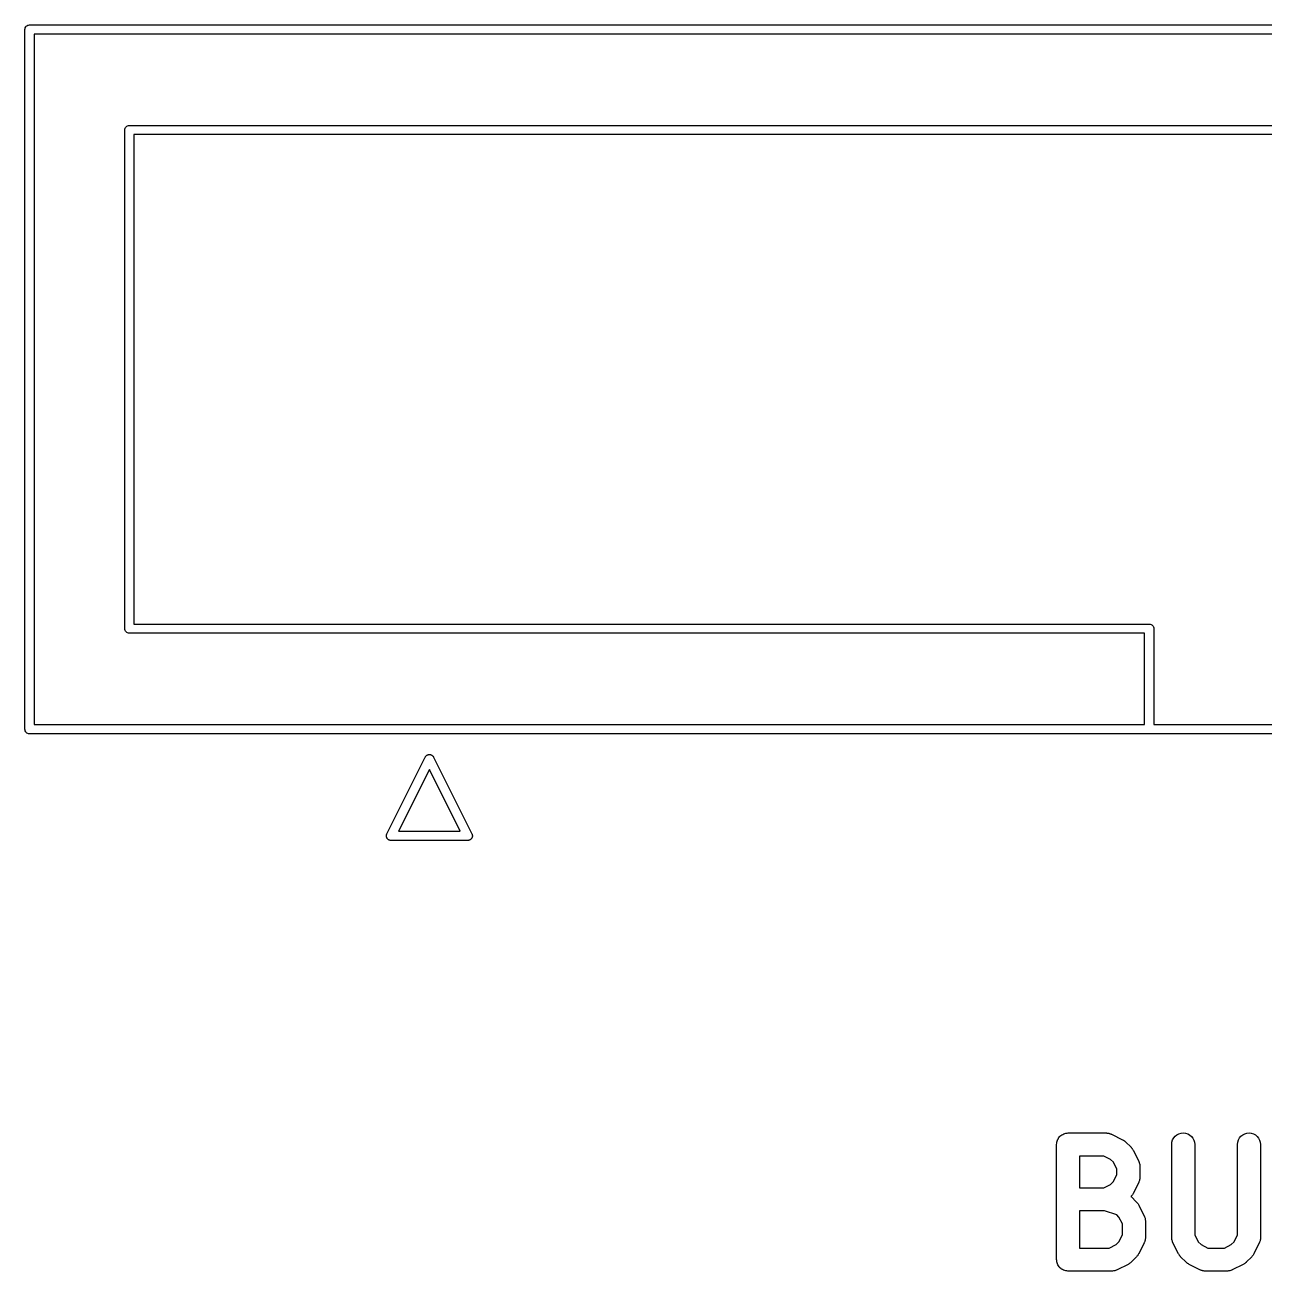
# Model space of a CAD drawing. Extents: x 0.26 to 6.88, y 0.69 to 3.68.
# Drawn here: x 2.518 to 3.153, y 0.692 to 1.332 of the extents above; entities that cross this region are included whole.
import ezdxf

# ---------------------------------------------------------------- set-up
doc = ezdxf.new("R2010")
doc.units = 0
doc.header["$MEASUREMENT"] = 0
doc.layers.add('BLACK', color=7, linetype='CONTINUOUS')

msp = doc.modelspace()

# ---------------------------------------------------------------- linework, layer by layer
at = {"layer": 'BLACK', "linetype": 'CONTINUOUS'}
for p, q in [((2.51755, 1.32999), (2.51769, 1.33044)), ((2.51769, 1.33044), (2.51791, 1.33085)), ((2.51791, 1.33085), (2.5182, 1.33121)), ((2.5182, 1.33121), (2.51856, 1.3315)), ((2.51856, 1.3315), (2.51897, 1.33172)), ((2.51897, 1.33172), (2.51942, 1.33186)), ((2.51942, 1.33186), (2.51977, 1.33189)), ((2.51977, 1.33189), (2.51988, 1.3319)), ((2.51977, 1.33189), (2.51977, 1.33189)), ((2.51988, 1.3319), (2.52, 1.33189)), ((2.52, 1.33189), (3.83, 1.33189)), ((2.51751, 1.32953), (2.51755, 1.32999)), ((2.51752, 1.32941), (2.51751, 1.32953)), ((2.51752, 0.970588), (2.51752, 1.32941)), ((2.52224, 1.32717), (2.52224, 0.972835)), ((3.82776, 1.32717), (2.52224, 1.32717)), ((2.56887, 1.27886), (2.56909, 1.27927)), ((2.56909, 1.27927), (2.56938, 1.27963)), ((2.56938, 1.27963), (2.56974, 1.27993)), ((2.56974, 1.27993), (2.57015, 1.28015)), ((2.57015, 1.28015), (2.5706, 1.28028)), ((2.5706, 1.28028), (2.57095, 1.28031)), ((2.57095, 1.28031), (2.57106, 1.28033)), ((2.57095, 1.28031), (2.57095, 1.28031)), ((2.57106, 1.28033), (2.57118, 1.28031)), ((2.57118, 1.28031), (3.77882, 1.28031)), ((2.56869, 1.27795), (2.56873, 1.27842)), ((2.5687, 1.27784), (2.56869, 1.27795)), ((2.5687, 1.02216), (2.5687, 1.27784)), ((2.56873, 1.27842), (2.56887, 1.27886)), ((3.77657, 1.27559), (2.57343, 1.27559)), ((2.57343, 1.27559), (2.57343, 1.02441)), ((2.57343, 1.02441), (3.09418, 1.02441)), ((3.09418, 1.02441), (3.09429, 1.02442)), ((3.09429, 1.02442), (3.09441, 1.02441)), ((3.09441, 1.02441), (3.09475, 1.02438)), ((3.09475, 1.02438), (3.0952, 1.02424)), ((3.0952, 1.02424), (3.09561, 1.02402)), ((3.09561, 1.02402), (3.09597, 1.02373)), ((3.09597, 1.02373), (3.09626, 1.02337)), ((3.09626, 1.02337), (3.09648, 1.02296)), ((2.56869, 1.02205), (2.5687, 1.02216)), ((2.56873, 1.02158), (2.56869, 1.02205)), ((2.56887, 1.02114), (2.56873, 1.02158)), ((2.56909, 1.02073), (2.56887, 1.02114)), ((2.56938, 1.02037), (2.56909, 1.02073)), ((2.56974, 1.02007), (2.56938, 1.02037)), ((2.57015, 1.01985), (2.56974, 1.02007)), ((2.5706, 1.01972), (2.57015, 1.01985)), ((2.57106, 1.01967), (2.5706, 1.01972)), ((2.57118, 1.01969), (2.57106, 1.01967)), ((3.09193, 1.01969), (2.57118, 1.01969)), ((3.09193, 0.972835), (3.09193, 1.01969)), ((3.09648, 1.02296), (3.09662, 1.02251)), ((3.09662, 1.02251), (3.09666, 1.02205)), ((3.09666, 1.02205), (3.09665, 1.02193)), ((3.09665, 1.02193), (3.09665, 0.972835)), ((2.52224, 0.972835), (3.09193, 0.972835)), ((3.09665, 0.972835), (3.25335, 0.972835)), ((2.51751, 0.970472), (2.51752, 0.970588)), ((2.51755, 0.970009), (2.51751, 0.970472)), ((2.51769, 0.969564), (2.51755, 0.970009)), ((2.51791, 0.969154), (2.51769, 0.969564)), ((2.5182, 0.968794), (2.51791, 0.969154)), ((2.51856, 0.968499), (2.5182, 0.968794)), ((2.51897, 0.968279), (2.51856, 0.968499)), ((2.51942, 0.968144), (2.51897, 0.968279)), ((2.51967, 0.968119), (2.51942, 0.968144)), ((2.51988, 0.968099), (2.51967, 0.968119)), ((2.52, 0.96811), (2.51988, 0.968099)), ((3.09418, 0.96811), (2.52, 0.96811)), ((3.09429, 0.968099), (3.09418, 0.96811)), ((3.09441, 0.96811), (3.09429, 0.968099)), ((3.25559, 0.96811), (3.09441, 0.96811)), ((2.70322, 0.916833), (2.72286, 0.95613)), ((2.72286, 0.95613), (2.72294, 0.956294)), ((2.72294, 0.956294), (2.72303, 0.95643)), ((2.72303, 0.95643), (2.72312, 0.956573)), ((2.72312, 0.956573), (2.72317, 0.956621)), ((2.72317, 0.956621), (2.72321, 0.956673)), ((2.72321, 0.956673), (2.72333, 0.956789)), ((2.72333, 0.956789), (2.72344, 0.956911)), ((2.72344, 0.956911), (2.7235, 0.956949)), ((2.7235, 0.956949), (2.72354, 0.956993)), ((2.72354, 0.956993), (2.72369, 0.957083)), ((2.72369, 0.957083), (2.72382, 0.95718)), ((2.72382, 0.95718), (2.72388, 0.957207)), ((2.72388, 0.957207), (2.72394, 0.957241)), ((2.72394, 0.957241), (2.7241, 0.957301)), ((2.7241, 0.957301), (2.72425, 0.95737)), ((2.72425, 0.95737), (2.72431, 0.957384)), ((2.72431, 0.957384), (2.72437, 0.957407)), ((2.72437, 0.957407), (2.72454, 0.957436)), ((2.72454, 0.957436), (2.7247, 0.957473)), ((2.7247, 0.957473), (2.72477, 0.957475)), ((2.72477, 0.957475), (2.72483, 0.957486)), ((2.72483, 0.957486), (2.725, 0.957481)), ((2.725, 0.957481), (2.72517, 0.957486)), ((2.72517, 0.957486), (2.72523, 0.957475)), ((2.72523, 0.957475), (2.7253, 0.957473)), ((2.7253, 0.957473), (2.72546, 0.957436)), ((2.72546, 0.957436), (2.72563, 0.957407)), ((2.72563, 0.957407), (2.72569, 0.957384)), ((2.72569, 0.957384), (2.72575, 0.95737)), ((2.72575, 0.95737), (2.7259, 0.957302)), ((2.7259, 0.957302), (2.72606, 0.957241)), ((2.72606, 0.957241), (2.72612, 0.957207)), ((2.72612, 0.957207), (2.72618, 0.95718)), ((2.72618, 0.95718), (2.72631, 0.957083)), ((2.72631, 0.957083), (2.72646, 0.956993)), ((2.72646, 0.956993), (2.7265, 0.956949)), ((2.7265, 0.956949), (2.72656, 0.956911)), ((2.72656, 0.956911), (2.72667, 0.956789)), ((2.72667, 0.956789), (2.72679, 0.956673)), ((2.72679, 0.956673), (2.72683, 0.95662)), ((2.72683, 0.95662), (2.72688, 0.956573)), ((2.72688, 0.956573), (2.72696, 0.956431)), ((2.72696, 0.956431), (2.72706, 0.956294)), ((2.72706, 0.956294), (2.72714, 0.956129)), ((2.72714, 0.956129), (2.74678, 0.916833)), ((2.725, 0.949836), (2.70914, 0.91811)), ((2.74086, 0.91811), (2.725, 0.949836)), ((2.70294, 0.915748), (2.70295, 0.915832)), ((2.70296, 0.9156), (2.70294, 0.915748)), ((2.70295, 0.915916), (2.70297, 0.916063)), ((2.70295, 0.915832), (2.70295, 0.915916)), ((2.70296, 0.915451), (2.70296, 0.9156)), ((2.70298, 0.915369), (2.70296, 0.915451)), ((2.70297, 0.916063), (2.70299, 0.916211)), ((2.70299, 0.915285), (2.70298, 0.915369)), ((2.70299, 0.916211), (2.70301, 0.916292)), ((2.70303, 0.915142), (2.70299, 0.915285)), ((2.70301, 0.916292), (2.70303, 0.916375)), ((2.70303, 0.916375), (2.70308, 0.916514)), ((2.70306, 0.914997), (2.70303, 0.915142)), ((2.7031, 0.914921), (2.70306, 0.914997)), ((2.70308, 0.916514), (2.70312, 0.916656)), ((2.70312, 0.91484), (2.7031, 0.914921)), ((2.70312, 0.916656), (2.70322, 0.916833)), ((2.70319, 0.914708), (2.70312, 0.91484)), ((2.70325, 0.914573), (2.70319, 0.914708)), ((2.7033, 0.914504), (2.70325, 0.914573)), ((2.70914, 0.91811), (2.74086, 0.91811)), ((2.74675, 0.914573), (2.7467, 0.914504)), ((2.74681, 0.914708), (2.74675, 0.914573)), ((2.74678, 0.916833), (2.74688, 0.916656)), ((2.74688, 0.91484), (2.74681, 0.914708)), ((2.74688, 0.916656), (2.74692, 0.916514)), ((2.7469, 0.914921), (2.74688, 0.91484)), ((2.74694, 0.914997), (2.7469, 0.914921)), ((2.74692, 0.916514), (2.74697, 0.916375)), ((2.74697, 0.915142), (2.74694, 0.914997)), ((2.74697, 0.916375), (2.74699, 0.916292)), ((2.74701, 0.915285), (2.74697, 0.915142)), ((2.74699, 0.916292), (2.74701, 0.916211)), ((2.74701, 0.916211), (2.74703, 0.916063)), ((2.74702, 0.915369), (2.74701, 0.915285)), ((2.74704, 0.915451), (2.74702, 0.915369)), ((2.74703, 0.916063), (2.74705, 0.915916)), ((2.74706, 0.915748), (2.74704, 0.9156)), ((2.74704, 0.9156), (2.74704, 0.915451)), ((2.74705, 0.915916), (2.74705, 0.915832)), ((2.74705, 0.915832), (2.74706, 0.915748)), ((2.70334, 0.914429), (2.7033, 0.914504)), ((2.70344, 0.914314), (2.70334, 0.914429)), ((2.70352, 0.914193), (2.70344, 0.914314)), ((2.70358, 0.914135), (2.70352, 0.914193)), ((2.70364, 0.91407), (2.70358, 0.914135)), ((2.70375, 0.913975), (2.70364, 0.91407)), ((2.70386, 0.913873), (2.70375, 0.913975)), ((2.70393, 0.913828), (2.70386, 0.913873)), ((2.704, 0.913774), (2.70393, 0.913828)), ((2.70413, 0.913704), (2.704, 0.913774)), ((2.70425, 0.913625), (2.70413, 0.913704)), ((2.70433, 0.913595), (2.70425, 0.913625)), ((2.70441, 0.913555), (2.70433, 0.913595)), ((2.70455, 0.913512), (2.70441, 0.913555)), ((2.70469, 0.913459), (2.70455, 0.913512)), ((2.70477, 0.913445), (2.70469, 0.913459)), ((2.70485, 0.91342), (2.70477, 0.913445)), ((2.705, 0.913405), (2.70485, 0.91342)), ((2.70515, 0.91338), (2.705, 0.913405)), ((2.70535, 0.913386), (2.70515, 0.91338)), ((2.74465, 0.913386), (2.70535, 0.913386)), ((2.74485, 0.91338), (2.74465, 0.913386)), ((2.745, 0.913405), (2.74485, 0.91338)), ((2.74515, 0.91342), (2.745, 0.913405)), ((2.74523, 0.913445), (2.74515, 0.91342)), ((2.74531, 0.913459), (2.74523, 0.913445)), ((2.74545, 0.913512), (2.74531, 0.913459)), ((2.74559, 0.913555), (2.74545, 0.913512)), ((2.74567, 0.913595), (2.74559, 0.913555)), ((2.74575, 0.913625), (2.74567, 0.913595)), ((2.74587, 0.913704), (2.74575, 0.913625)), ((2.746, 0.913774), (2.74587, 0.913704)), ((2.74607, 0.913828), (2.746, 0.913774)), ((2.74614, 0.913873), (2.74607, 0.913828)), ((2.74625, 0.913975), (2.74614, 0.913873)), ((2.74636, 0.91407), (2.74625, 0.913975)), ((2.74642, 0.914135), (2.74636, 0.91407)), ((2.74648, 0.914193), (2.74642, 0.914135)), ((2.74656, 0.914314), (2.74648, 0.914193)), ((2.74666, 0.914429), (2.74656, 0.914314)), ((2.7467, 0.914504), (2.74666, 0.914429)), ((3.0478, 0.760676), (3.04816, 0.761102)), ((3.04816, 0.761102), (3.04851, 0.76153)), ((3.04851, 0.76153), (3.04853, 0.761543)), ((3.04853, 0.761543), (3.04854, 0.761559)), ((3.04854, 0.761559), (3.04897, 0.761908)), ((3.04897, 0.761908), (3.0494, 0.762259)), ((3.0494, 0.762259), (3.04942, 0.762268)), ((3.04942, 0.762268), (3.04944, 0.762281)), ((3.04944, 0.762281), (3.04993, 0.762539)), ((3.04993, 0.762539), (3.05042, 0.7628)), ((3.05042, 0.7628), (3.05044, 0.762806)), ((3.05044, 0.762806), (3.05046, 0.762815)), ((3.05046, 0.762815), (3.05099, 0.762972)), ((3.05099, 0.762972), (3.05152, 0.763133)), ((3.05152, 0.763133), (3.05155, 0.763135)), ((3.05155, 0.763135), (3.05156, 0.763141)), ((3.05156, 0.763141), (3.05212, 0.763191)), ((3.05212, 0.763191), (3.05267, 0.763245)), ((3.05267, 0.763245), (3.07236, 0.763245)), ((3.07236, 0.763245), (3.07244, 0.763245)), ((3.07244, 0.763245), (3.07261, 0.763225)), ((3.07261, 0.763225), (3.07279, 0.76323)), ((3.07279, 0.76323), (3.07318, 0.763161)), ((3.07318, 0.763161), (3.07358, 0.763116)), ((3.07358, 0.763116), (3.07375, 0.763064)), ((3.07375, 0.763064), (3.07392, 0.763034)), ((3.07392, 0.763034), (3.0743, 0.76289)), ((3.0743, 0.76289), (3.07468, 0.762768)), ((3.07468, 0.762768), (3.07484, 0.762684)), ((3.07484, 0.762684), (3.075, 0.762622)), ((3.075, 0.762622), (3.08062, 0.75981)), ((3.10685, 0.760676), (3.10759, 0.761559)), ((3.10759, 0.761559), (3.10849, 0.762281)), ((3.10849, 0.762281), (3.10951, 0.762815)), ((3.10951, 0.762815), (3.11062, 0.763141)), ((3.11062, 0.763141), (3.11177, 0.763245)), ((3.11177, 0.763245), (3.11291, 0.763125)), ((3.11291, 0.763125), (3.11402, 0.762784)), ((3.11402, 0.762784), (3.11503, 0.762236)), ((3.11503, 0.762236), (3.11592, 0.761501)), ((3.11592, 0.761501), (3.11665, 0.760608)), ((3.1406, 0.760676), (3.14134, 0.761559)), ((3.14134, 0.761559), (3.14224, 0.762281)), ((3.14224, 0.762281), (3.14326, 0.762815)), ((3.14326, 0.762815), (3.14437, 0.763141)), ((3.14437, 0.763141), (3.14551, 0.763245)), ((3.14551, 0.763245), (3.14666, 0.763125)), ((3.14666, 0.763125), (3.14776, 0.762784)), ((3.14776, 0.762784), (3.14877, 0.762236)), ((3.14877, 0.762236), (3.14966, 0.761501)), ((3.14966, 0.761501), (3.15039, 0.760608)), ((3.04677, 0.757422), (3.04683, 0.757975)), ((3.04677, 0.757382), (3.04677, 0.757422)), ((3.04677, 0.757381), (3.04677, 0.757382)), ((3.04677, 0.75738), (3.04677, 0.757381)), ((3.04677, 0.75734), (3.04677, 0.75738)), ((3.04677, 0.698285), (3.04677, 0.75734)), ((3.04683, 0.757975), (3.04689, 0.758527)), ((3.04689, 0.758547), (3.0469, 0.758568)), ((3.04689, 0.758527), (3.04689, 0.758547)), ((3.0469, 0.758568), (3.04706, 0.759098)), ((3.04706, 0.759098), (3.04723, 0.759628)), ((3.04723, 0.759628), (3.04724, 0.759646)), ((3.04724, 0.759666), (3.04751, 0.760153)), ((3.04724, 0.759646), (3.04724, 0.759666)), ((3.04751, 0.760153), (3.04778, 0.760642)), ((3.04778, 0.760642), (3.04779, 0.760658)), ((3.04779, 0.760658), (3.0478, 0.760676)), ((3.08062, 0.75981), (3.0807, 0.759772)), ((3.0807, 0.759772), (3.08097, 0.759592)), ((3.08097, 0.759592), (3.08127, 0.759435)), ((3.08127, 0.759435), (3.08146, 0.759279)), ((3.08146, 0.759279), (3.08166, 0.759145)), ((3.08166, 0.759145), (3.0819, 0.758914)), ((3.0819, 0.758914), (3.08216, 0.758703)), ((3.08216, 0.758703), (3.08497, 0.755891)), ((3.08497, 0.755891), (3.08503, 0.755833)), ((3.08503, 0.755833), (3.08523, 0.755573)), ((3.08523, 0.755573), (3.08546, 0.755332)), ((3.08546, 0.755332), (3.08559, 0.755124)), ((3.08559, 0.755124), (3.08575, 0.754932)), ((3.08575, 0.754932), (3.0859, 0.754637)), ((3.0859, 0.754637), (3.08608, 0.754356)), ((3.10582, 0.757422), (3.10595, 0.758568)), ((3.10582, 0.75734), (3.10582, 0.757422)), ((3.10582, 0.709533), (3.10582, 0.75734)), ((3.10595, 0.758568), (3.1063, 0.759666)), ((3.1063, 0.759666), (3.10685, 0.760676)), ((3.11665, 0.760608), (3.11719, 0.75959)), ((3.11719, 0.75959), (3.11752, 0.758487)), ((3.11752, 0.758487), (3.11763, 0.75734)), ((3.11763, 0.75734), (3.11763, 0.710927)), ((3.13957, 0.757422), (3.1397, 0.758568)), ((3.13957, 0.75734), (3.13957, 0.757422)), ((3.13957, 0.710927), (3.13957, 0.75734)), ((3.1397, 0.758568), (3.14004, 0.759666)), ((3.14004, 0.759666), (3.1406, 0.760676)), ((3.15039, 0.760608), (3.15093, 0.75959)), ((3.15093, 0.75959), (3.15127, 0.758487)), ((3.15127, 0.758487), (3.15138, 0.75734)), ((3.15138, 0.75734), (3.15138, 0.709533)), ((3.05858, 0.751434), (3.05858, 0.735124)), ((3.07096, 0.751434), (3.05858, 0.751434)), ((3.07448, 0.749674), (3.07096, 0.751434)), ((3.07594, 0.748217), (3.07448, 0.749674)), ((3.08608, 0.754356), (3.08889, 0.748732)), ((3.08889, 0.748732), (3.08892, 0.748658)), ((3.08892, 0.748658), (3.08898, 0.748495)), ((3.08898, 0.748495), (3.08907, 0.748342)), ((3.08907, 0.748342), (3.08918, 0.747955)), ((3.0777, 0.744697), (3.07594, 0.748217)), ((3.07594, 0.738341), (3.0777, 0.741861)), ((3.0777, 0.741861), (3.0777, 0.744697)), ((3.08918, 0.747955), (3.08932, 0.747576)), ((3.08932, 0.747576), (3.08935, 0.747405)), ((3.08935, 0.747405), (3.0894, 0.747238)), ((3.0894, 0.747238), (3.08944, 0.746836)), ((3.08944, 0.746836), (3.0895, 0.746438)), ((3.0895, 0.746438), (3.08949, 0.746264)), ((3.08949, 0.746264), (3.08951, 0.746091)), ((3.08951, 0.746091), (3.08951, 0.740467)), ((3.07096, 0.735124), (3.07448, 0.736884)), ((3.07448, 0.736884), (3.07594, 0.738341)), ((3.08889, 0.737826), (3.08608, 0.732201)), ((3.08895, 0.737988), (3.08889, 0.737826)), ((3.08903, 0.73814), (3.08895, 0.737988)), ((3.08916, 0.738525), (3.08903, 0.73814)), ((3.0893, 0.738902), (3.08916, 0.738525)), ((3.08933, 0.739073), (3.0893, 0.738902)), ((3.08938, 0.739239), (3.08933, 0.739073)), ((3.08943, 0.73964), (3.08938, 0.739239)), ((3.0895, 0.740038), (3.08943, 0.73964)), ((3.08951, 0.740384), (3.08949, 0.740212)), ((3.08949, 0.740212), (3.0895, 0.740038)), ((3.08951, 0.740467), (3.08951, 0.740384)), ((3.05858, 0.735124), (3.07096, 0.735124)), ((3.08497, 0.730667), (3.08492, 0.73062)), ((3.08492, 0.73062), (3.08497, 0.730582)), ((3.08518, 0.730923), (3.08497, 0.730667)), ((3.08497, 0.730582), (3.08778, 0.72777)), ((3.08541, 0.731161), (3.08518, 0.730923)), ((3.08554, 0.731367), (3.08541, 0.731161)), ((3.0857, 0.731557), (3.08554, 0.731367)), ((3.08586, 0.73185), (3.0857, 0.731557)), ((3.08604, 0.732128), (3.08586, 0.73185)), ((3.08608, 0.732201), (3.08604, 0.732128)), ((3.05858, 0.723313), (3.05858, 0.70419)), ((3.0714, 0.723313), (3.05858, 0.723313)), ((3.0776, 0.721244), (3.0714, 0.723313)), ((3.08778, 0.72777), (3.08784, 0.727711)), ((3.08784, 0.727711), (3.08805, 0.727452)), ((3.08805, 0.727452), (3.08827, 0.727211)), ((3.08827, 0.727211), (3.0884, 0.727002)), ((3.0884, 0.727002), (3.08856, 0.72681)), ((3.08856, 0.72681), (3.08871, 0.726516)), ((3.08871, 0.726516), (3.08889, 0.726235)), ((3.08889, 0.726235), (3.0917, 0.720611)), ((3.07875, 0.720096), (3.0776, 0.721244)), ((3.08051, 0.716576), (3.07875, 0.720096)), ((3.08051, 0.710927), (3.08051, 0.716576)), ((3.0917, 0.720611), (3.09174, 0.720537)), ((3.09174, 0.720537), (3.0918, 0.720374)), ((3.0918, 0.720374), (3.09188, 0.72022)), ((3.09188, 0.72022), (3.09199, 0.719833)), ((3.09199, 0.719833), (3.09213, 0.719455)), ((3.09213, 0.719455), (3.09216, 0.719283)), ((3.09216, 0.719283), (3.09221, 0.719117)), ((3.09221, 0.719117), (3.09225, 0.718715)), ((3.09225, 0.718715), (3.09231, 0.718316)), ((3.09231, 0.718316), (3.09231, 0.718143)), ((3.09231, 0.718143), (3.09232, 0.71797)), ((3.09232, 0.71797), (3.09232, 0.709533)), ((3.07875, 0.707407), (3.08051, 0.710927)), ((3.11763, 0.710927), (3.11939, 0.707407)), ((3.13781, 0.707407), (3.13957, 0.710927)), ((3.05858, 0.70419), (3.07377, 0.70419)), ((3.07377, 0.70419), (3.07729, 0.70595)), ((3.07729, 0.70595), (3.07875, 0.707407)), ((3.0917, 0.706892), (3.08889, 0.701268)), ((3.09176, 0.707055), (3.0917, 0.706892)), ((3.09185, 0.707207), (3.09176, 0.707055)), ((3.09197, 0.707591), (3.09185, 0.707207)), ((3.09211, 0.707968), (3.09197, 0.707591)), ((3.09214, 0.70814), (3.09211, 0.707968)), ((3.09219, 0.708305), (3.09214, 0.70814)), ((3.09224, 0.708706), (3.09219, 0.708305)), ((3.09231, 0.709104), (3.09224, 0.708706)), ((3.09232, 0.709451), (3.0923, 0.709278)), ((3.0923, 0.709278), (3.09231, 0.709104)), ((3.09232, 0.709533), (3.09232, 0.709451)), ((3.10584, 0.70936), (3.10582, 0.709533)), ((3.10583, 0.709187), (3.10584, 0.70936)), ((3.10589, 0.708788), (3.10583, 0.709187)), ((3.10593, 0.708386), (3.10589, 0.708788)), ((3.10598, 0.70822), (3.10593, 0.708386)), ((3.10601, 0.708048), (3.10598, 0.70822)), ((3.10615, 0.707669), (3.10601, 0.708048)), ((3.10627, 0.707283), (3.10615, 0.707669)), ((3.10635, 0.707129), (3.10627, 0.707283)), ((3.10641, 0.706966), (3.10635, 0.707129)), ((3.10644, 0.706892), (3.10641, 0.706966)), ((3.10926, 0.701268), (3.10644, 0.706892)), ((3.11939, 0.707407), (3.12085, 0.70595)), ((3.12085, 0.70595), (3.12437, 0.70419)), ((3.12437, 0.70419), (3.13283, 0.70419)), ((3.13283, 0.70419), (3.13635, 0.70595)), ((3.13635, 0.70595), (3.13781, 0.707407)), ((3.15075, 0.706892), (3.14794, 0.701268)), ((3.15082, 0.707055), (3.15075, 0.706892)), ((3.1509, 0.707207), (3.15082, 0.707055)), ((3.15102, 0.707591), (3.1509, 0.707207)), ((3.15117, 0.707968), (3.15102, 0.707591)), ((3.1512, 0.70814), (3.15117, 0.707968)), ((3.15125, 0.708305), (3.1512, 0.70814)), ((3.15129, 0.708706), (3.15125, 0.708305)), ((3.15136, 0.709104), (3.15129, 0.708706)), ((3.15138, 0.709451), (3.15136, 0.709278)), ((3.15136, 0.709278), (3.15136, 0.709104)), ((3.15138, 0.709533), (3.15138, 0.709451)), ((3.04682, 0.697731), (3.04677, 0.698285)), ((3.04687, 0.697178), (3.04682, 0.697731)), ((3.04688, 0.697158), (3.04687, 0.697178)), ((3.04688, 0.697138), (3.04688, 0.697158)), ((3.04704, 0.696607), (3.04688, 0.697138)), ((3.08778, 0.699733), (3.08497, 0.696921)), ((3.08799, 0.699989), (3.08778, 0.699733)), ((3.08822, 0.700227), (3.08799, 0.699989)), ((3.08836, 0.700434), (3.08822, 0.700227)), ((3.08851, 0.700624), (3.08836, 0.700434)), ((3.08867, 0.700916), (3.08851, 0.700624)), ((3.08885, 0.701194), (3.08867, 0.700916)), ((3.08889, 0.701268), (3.08885, 0.701194)), ((3.10943, 0.700987), (3.10926, 0.701268)), ((3.10959, 0.700693), (3.10943, 0.700987)), ((3.10974, 0.7005), (3.10959, 0.700693)), ((3.10987, 0.700292), (3.10974, 0.7005)), ((3.1101, 0.700051), (3.10987, 0.700292)), ((3.11031, 0.699792), (3.1101, 0.700051)), ((3.11036, 0.699733), (3.11031, 0.699792)), ((3.11318, 0.696921), (3.11036, 0.699733)), ((3.14684, 0.699733), (3.14402, 0.696921)), ((3.14705, 0.699989), (3.14684, 0.699733)), ((3.14728, 0.700227), (3.14705, 0.699989)), ((3.14741, 0.700434), (3.14728, 0.700227)), ((3.14757, 0.700624), (3.14741, 0.700434)), ((3.14772, 0.700916), (3.14757, 0.700624)), ((3.1479, 0.701194), (3.14772, 0.700916)), ((3.14794, 0.701268), (3.1479, 0.701194)), ((3.0472, 0.696072), (3.04704, 0.696607)), ((3.04721, 0.696054), (3.0472, 0.696072)), ((3.04721, 0.696034), (3.04721, 0.696054)), ((3.04747, 0.695544), (3.04721, 0.696034)), ((3.04773, 0.695051), (3.04747, 0.695544)), ((3.04774, 0.695035), (3.04773, 0.695051)), ((3.04775, 0.695017), (3.04774, 0.695035)), ((3.0481, 0.694586), (3.04775, 0.695017)), ((3.04845, 0.694153), (3.0481, 0.694586)), ((3.04847, 0.694139), (3.04845, 0.694153)), ((3.04848, 0.694123), (3.04847, 0.694139)), ((3.04891, 0.693769), (3.04848, 0.694123)), ((3.04934, 0.693412), (3.04891, 0.693769)), ((3.04935, 0.693402), (3.04934, 0.693412)), ((3.04937, 0.693389), (3.04935, 0.693402)), ((3.04986, 0.693124), (3.04937, 0.693389)), ((3.05035, 0.692857), (3.04986, 0.693124)), ((3.05036, 0.69285), (3.05035, 0.692857)), ((3.05038, 0.692841), (3.05036, 0.69285)), ((3.05091, 0.692676), (3.05038, 0.692841)), ((3.05144, 0.692508), (3.05091, 0.692676)), ((3.05146, 0.692506), (3.05144, 0.692508)), ((3.05148, 0.6925), (3.05146, 0.692506)), ((3.05204, 0.692442), (3.05148, 0.6925)), ((3.05259, 0.69238), (3.05204, 0.692442)), ((3.05263, 0.692379), (3.05259, 0.69238)), ((3.05267, 0.692379), (3.05263, 0.692379)), ((3.05263, 0.692379), (3.05263, 0.692379)), ((3.05263, 0.692379), (3.05263, 0.692379)), ((3.07517, 0.692379), (3.05267, 0.692379)), ((3.07534, 0.692396), (3.07517, 0.692379)), ((3.07552, 0.692389), (3.07534, 0.692396)), ((3.07591, 0.692452), (3.07552, 0.692389)), ((3.07632, 0.692492), (3.07591, 0.692452)), ((3.07648, 0.692542), (3.07632, 0.692492)), ((3.07665, 0.692569), (3.07648, 0.692542)), ((3.07703, 0.692708), (3.07665, 0.692569)), ((3.07742, 0.692825), (3.07703, 0.692708)), ((3.07757, 0.692906), (3.07742, 0.692825)), ((3.07774, 0.692966), (3.07757, 0.692906)), ((3.07781, 0.693003), (3.07774, 0.692966)), ((3.08343, 0.695815), (3.07781, 0.693003)), ((3.08371, 0.695991), (3.08343, 0.695815)), ((3.08401, 0.696144), (3.08371, 0.695991)), ((3.0842, 0.696297), (3.08401, 0.696144)), ((3.08441, 0.696428), (3.0842, 0.696297)), ((3.08465, 0.696656), (3.08441, 0.696428)), ((3.08491, 0.696863), (3.08465, 0.696656)), ((3.08497, 0.696921), (3.08491, 0.696863)), ((3.11343, 0.69671), (3.11318, 0.696921)), ((3.11367, 0.696479), (3.11343, 0.69671)), ((3.11388, 0.696345), (3.11367, 0.696479)), ((3.11407, 0.696189), (3.11388, 0.696345)), ((3.11436, 0.696033), (3.11407, 0.696189)), ((3.11464, 0.695852), (3.11436, 0.696033)), ((3.11471, 0.695815), (3.11464, 0.695852)), ((3.12033, 0.693003), (3.11471, 0.695815)), ((3.1205, 0.69294), (3.12033, 0.693003)), ((3.12065, 0.692857), (3.1205, 0.69294)), ((3.12103, 0.692735), (3.12065, 0.692857)), ((3.12141, 0.69259), (3.12103, 0.692735)), ((3.12158, 0.692561), (3.12141, 0.69259)), ((3.12175, 0.692508), (3.12158, 0.692561)), ((3.12215, 0.692463), (3.12175, 0.692508)), ((3.12255, 0.692395), (3.12215, 0.692463)), ((3.12272, 0.692399), (3.12255, 0.692395)), ((3.12289, 0.69238), (3.12272, 0.692399)), ((3.12298, 0.692379), (3.12289, 0.69238)), ((3.13422, 0.692379), (3.12298, 0.692379)), ((3.1344, 0.692396), (3.13422, 0.692379)), ((3.13457, 0.692389), (3.1344, 0.692396)), ((3.13497, 0.692452), (3.13457, 0.692389)), ((3.13537, 0.692492), (3.13497, 0.692452)), ((3.13554, 0.692542), (3.13537, 0.692492)), ((3.13571, 0.692569), (3.13554, 0.692542)), ((3.13609, 0.692708), (3.13571, 0.692569)), ((3.13647, 0.692825), (3.13609, 0.692708)), ((3.13663, 0.692906), (3.13647, 0.692825)), ((3.13679, 0.692966), (3.13663, 0.692906)), ((3.13686, 0.693003), (3.13679, 0.692966)), ((3.14249, 0.695815), (3.13686, 0.693003)), ((3.14277, 0.695991), (3.14249, 0.695815)), ((3.14306, 0.696144), (3.14277, 0.695991)), ((3.14326, 0.696297), (3.14306, 0.696144)), ((3.14346, 0.696428), (3.14326, 0.696297)), ((3.14371, 0.696656), (3.14346, 0.696428)), ((3.14397, 0.696863), (3.14371, 0.696656)), ((3.14402, 0.696921), (3.14397, 0.696863))]:
    msp.add_line(p, q, dxfattribs=at)

doc.saveas('drawing.dxf')
